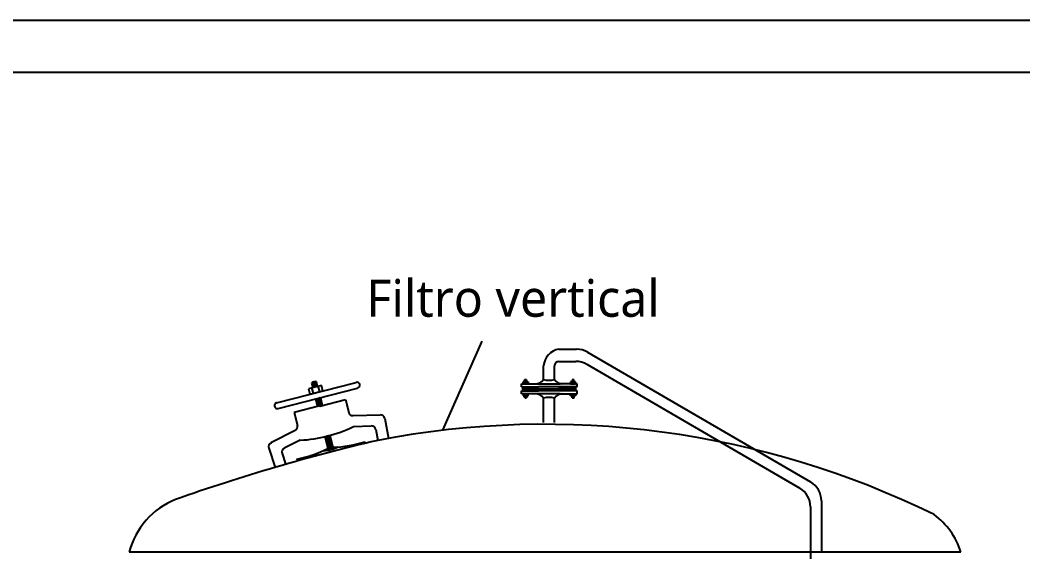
# Model space of a CAD drawing. Extents: x -30 to 1202, y 231 to 898.
# Drawn here: x 1189.957 to 1192.266, y 442.482 to 443.706 of the extents above; entities that cross this region are included whole.
import ezdxf

# ---------------------------------------------------------------- set-up
doc = ezdxf.new("R2010")
doc.units = 0
doc.header["$LTSCALE"] = 0.04
doc.layers.add('0.1', color=1, linetype='CONTINUOUS')
doc.layers.add('0.2', color=2, linetype='CONTINUOUS')
doc.styles.add('Amir', font='l_10646.ttf', dxfattribs={"height": 0.15})

msp = doc.modelspace()

# ---------------------------------------------------------------- linework, layer by layer
at = {"layer": '0.1'}
for p, q in [((1191.02, 442.9674), (1190.9298, 442.762)), ((1190.5474, 442.8255), (1190.7304, 442.8723)), ((1190.6508, 442.8654), (1190.6206, 442.8577)), ((1190.6278, 442.8708), (1190.6305, 442.8602)), ((1190.6418, 442.8631), (1190.6391, 442.8737)), ((1190.654, 442.8528), (1190.6508, 442.8654)), ((1191.115, 442.869), (1191.115, 442.8738)), ((1191.115, 442.8738), (1191.1265, 442.8738)), ((1191.1265, 442.869), (1191.115, 442.869)), ((1191.1178, 442.869), (1191.1178, 442.8738)), ((1191.1184, 442.8738), (1191.1184, 442.8778)), ((1191.1227, 442.8778), (1191.1227, 442.8738)), ((1191.1233, 442.869), (1191.1233, 442.8738)), ((1191.1265, 442.8738), (1191.1265, 442.869)), ((1191.2357, 442.8738), (1191.2243, 442.8738)), ((1191.2243, 442.8738), (1191.2243, 442.869)), ((1191.2243, 442.869), (1191.2357, 442.869)), ((1191.2274, 442.869), (1191.2274, 442.8738)), ((1191.228, 442.8778), (1191.228, 442.8738)), ((1191.2323, 442.8738), (1191.2323, 442.8778)), ((1191.2329, 442.869), (1191.2329, 442.8738)), ((1191.2357, 442.869), (1191.2357, 442.8738)), ((1190.5508, 442.8123), (1190.7338, 442.859)), ((1190.6206, 442.8577), (1190.6238, 442.845)), ((1190.6238, 442.845), (1190.654, 442.8528)), ((1190.6321, 442.8472), (1190.6289, 442.8598)), ((1190.6466, 442.8509), (1190.6433, 442.8635)), ((1191.115, 442.8458), (1191.115, 442.841)), ((1191.1265, 442.8458), (1191.115, 442.8458)), ((1191.1178, 442.8458), (1191.1178, 442.841)), ((1191.1233, 442.8458), (1191.1233, 442.841)), ((1191.1265, 442.841), (1191.1265, 442.8458)), ((1191.2243, 442.841), (1191.2243, 442.8458)), ((1191.2243, 442.8458), (1191.2357, 442.8458)), ((1191.2274, 442.8458), (1191.2274, 442.841)), ((1191.2329, 442.8458), (1191.2329, 442.841)), ((1191.2357, 442.8458), (1191.2357, 442.841)), ((1191.115, 442.841), (1191.1265, 442.841)), ((1191.1188, 442.837), (1191.1188, 442.841)), ((1191.1231, 442.841), (1191.1231, 442.837)), ((1191.2357, 442.841), (1191.2243, 442.841)), ((1191.228, 442.837), (1191.228, 442.841)), ((1191.2323, 442.841), (1191.2323, 442.837))]:
    msp.add_line(p, q, dxfattribs=at)
for centre, radius, start, end in [((1190.6366, 442.8601), 0.0138, 79.415, 129.2637), ((1190.6174, 442.8993), 0.0336, 289.5498, 305.2971), ((1190.6178, 442.8977), 0.0336, 289.5498, 310.221), ((1190.6182, 442.896), 0.0336, 289.5498, 310.221), ((1190.6187, 442.8941), 0.0336, 289.5498, 310.221), ((1190.6192, 442.8924), 0.0336, 289.5498, 310.221), ((1190.6195, 442.8909), 0.0336, 300.0559, 310.221), ((1190.7321, 442.8657), 0.00684, 284.3394, 104.3394), ((1191.1206, 442.8732), 0.00507, 65.0757, 114.9243), ((1191.1238, 442.8883), 0.0124, 244.1183, 264.7896), ((1191.1238, 442.8876), 0.0124, 244.1183, 264.7896), ((1191.1238, 442.8869), 0.0124, 244.1183, 264.7896), ((1191.1238, 442.8862), 0.0124, 244.1183, 264.7896), ((1191.1238, 442.8857), 0.0124, 244.1183, 254.2835), ((1191.1238, 442.8889), 0.0124, 249.0423, 264.7896), ((1191.2302, 442.8732), 0.00507, 65.0757, 114.9243), ((1191.2269, 442.8889), 0.0124, 275.2104, 290.9577), ((1191.2269, 442.8883), 0.0124, 275.2104, 295.8817), ((1191.2269, 442.8876), 0.0124, 275.2104, 295.8817), ((1191.2269, 442.8869), 0.0124, 275.2104, 295.8817), ((1191.2269, 442.8862), 0.0124, 275.2104, 295.8817), ((1191.2269, 442.8857), 0.0124, 285.7165, 295.8817), ((1190.5491, 442.8189), 0.00684, 104.3394, 284.3394), ((1190.6264, 442.8633), 0.0336, 289.5498, 310.221), ((1190.6269, 442.8615), 0.0336, 289.5498, 310.221), ((1190.6273, 442.8596), 0.0336, 289.5498, 310.221), ((1190.6278, 442.8579), 0.0336, 289.5498, 310.221), ((1190.6282, 442.8562), 0.0336, 289.5498, 310.221), ((1190.6286, 442.8544), 0.0336, 289.5498, 310.221), ((1190.6291, 442.8525), 0.0336, 289.5498, 310.221), ((1190.6295, 442.8508), 0.0336, 289.5498, 310.221), ((1190.6299, 442.8492), 0.0336, 289.5498, 310.221), ((1190.6304, 442.8474), 0.0336, 297.1783, 310.221), ((1190.6308, 442.8455), 0.0336, 307.8708, 310.221), ((1191.1177, 442.8285), 0.0124, 64.1183, 84.7896), ((1191.1177, 442.8279), 0.0124, 64.1183, 84.7896), ((1191.1177, 442.8272), 0.0124, 64.1183, 84.7896), ((1191.1177, 442.8265), 0.0124, 64.1183, 84.7896), ((1191.1177, 442.8259), 0.0124, 69.0423, 84.7896), ((1191.1209, 442.8416), 0.00507, 245.0757, 294.9243), ((1191.1177, 442.8291), 0.0124, 64.1183, 74.2835), ((1191.2269, 442.8285), 0.0124, 64.1183, 84.7896), ((1191.2269, 442.8279), 0.0124, 64.1183, 84.7896), ((1191.2269, 442.8272), 0.0124, 64.1183, 84.7896), ((1191.2269, 442.8265), 0.0124, 64.1183, 84.7896), ((1191.2269, 442.8259), 0.0124, 69.0423, 84.7896), ((1191.2302, 442.8416), 0.00507, 245.0757, 294.9243), ((1191.2269, 442.8291), 0.0124, 64.1183, 74.2835), ((1190.6476, 442.7778), 0.0336, 289.5498, 303.7347), ((1190.6481, 442.7761), 0.0336, 289.5498, 310.221), ((1190.6486, 442.7742), 0.0336, 289.5498, 310.221), ((1190.649, 442.7725), 0.0336, 289.5498, 310.221), ((1190.6494, 442.7708), 0.0336, 289.5498, 310.221), ((1190.6498, 442.7691), 0.0336, 289.5498, 310.221), ((1190.6503, 442.7672), 0.0336, 289.5498, 310.221), ((1190.6507, 442.7655), 0.0336, 289.5498, 310.221), ((1190.6511, 442.7638), 0.0336, 289.5498, 310.221), ((1190.6516, 442.7621), 0.0336, 289.5498, 310.221), ((1190.652, 442.7602), 0.0336, 289.5498, 310.221), ((1190.6525, 442.7585), 0.0336, 289.5498, 310.221), ((1190.6528, 442.7568), 0.0336, 289.5498, 310.221), ((1190.6533, 442.7551), 0.0336, 289.5498, 310.221), ((1190.6538, 442.7532), 0.0336, 289.5498, 310.221), ((1190.6542, 442.7515), 0.0336, 292.7421, 310.221)]:
    msp.add_arc(centre, radius, start, end, dxfattribs=at)
at = {"layer": '0.2'}
for p, q in [((1186.1202, 443.7059), (1195.9444, 443.7059)), ((1186.3202, 443.5859), (1195.7444, 443.5859)), ((1191.1976, 442.9487), (1191.2382, 442.9487)), ((1191.2633, 442.9419), (1191.7771, 442.6432)), ((1191.1621, 442.8789), (1191.1621, 442.9105)), ((1191.1871, 442.8786), (1191.1871, 442.9105)), ((1191.1971, 442.9205), (1191.2369, 442.9205)), ((1191.262, 442.9138), (1191.7521, 442.6288)), ((1191.1114, 442.8618), (1191.1114, 442.869)), ((1191.1114, 442.869), (1191.2002, 442.869)), ((1191.2393, 442.869), (1191.2002, 442.869)), ((1191.2393, 442.8618), (1191.2393, 442.869)), ((1191.1114, 442.8618), (1191.1505, 442.8618)), ((1191.1114, 442.8458), (1191.1114, 442.8529)), ((1191.1114, 442.8529), (1191.1509, 442.8529)), ((1191.2003, 442.8458), (1191.1114, 442.8458)), ((1191.1145, 442.8529), (1191.1145, 442.8618)), ((1191.1145, 442.8574), (1191.1963, 442.8574)), ((1191.2393, 442.8618), (1191.1505, 442.8618)), ((1191.2393, 442.8529), (1191.1509, 442.8529)), ((1191.1621, 442.8574), (1191.1871, 442.8574)), ((1191.2362, 442.8574), (1191.1963, 442.8574)), ((1191.2003, 442.8458), (1191.2393, 442.8458)), ((1191.2362, 442.8529), (1191.2362, 442.8618)), ((1191.2393, 442.8458), (1191.2393, 442.8529)), ((1190.637, 442.8343), (1190.6414, 442.8164)), ((1190.6468, 442.8178), (1190.7059, 442.8329)), ((1190.6482, 442.8372), (1190.6527, 442.8193)), ((1190.7059, 442.8329), (1190.7135, 442.8033)), ((1191.1621, 442.7799), (1191.1621, 442.8359)), ((1191.1871, 442.7799), (1191.1871, 442.8362)), ((1190.6471, 442.8179), (1190.588, 442.8028)), ((1190.588, 442.8028), (1190.5956, 442.7731)), ((1190.7235, 442.7958), (1190.7862, 442.7975)), ((1190.7242, 442.7708), (1190.7655, 442.7719)), ((1190.7963, 442.7893), (1190.8048, 442.7433)), ((1190.5904, 442.7618), (1190.5345, 442.7332)), ((1190.6697, 442.7509), (1190.6766, 442.7231)), ((1190.7756, 442.7637), (1190.7802, 442.7387)), ((1190.6018, 442.7395), (1190.565, 442.7207)), ((1190.6584, 442.7481), (1190.6653, 442.7203)), ((1190.751, 442.7358), (1190.7516, 442.7328)), ((1190.5296, 442.7212), (1190.5443, 442.6767)), ((1190.56, 442.7086), (1190.568, 442.6845)), ((1190.594, 442.6956), (1190.5948, 442.6927)), ((1191.802, 442.5999), (1191.802, 442.4821)), ((1191.777, 442.5856), (1191.777, 442.4821)), ((1190.2082, 442.4821), (1192.1232, 442.4821)), ((1191.777, 442.4821), (1191.777, 442.437))]:
    msp.add_line(p, q, dxfattribs=at)
for centre, radius, start, end in [((1191.2052, 442.906), 0.0434, 100.0993, 173.9893), ((1191.2382, 442.8987), 0.05, 59.8239, 90), ((1191.1971, 442.9105), 0.01, 90, 180), ((1191.2369, 442.8705), 0.05, 59.8239, 90), ((1191.1428, 442.8929), 0.024, 269.8139, 324.1046), ((1191.1751, 442.9212), 0.0442, 252.9181, 285.7633), ((1191.2069, 442.8941), 0.0252, 218.0485, 269.5201), ((1191.1428, 442.8219), 0.024, 35.8954, 90.1861), ((1191.2069, 442.8207), 0.0252, 90.4799, 141.9515), ((1191.1751, 442.7936), 0.0442, 74.2367, 107.0819), ((1190.7232, 442.8058), 0.01, 194.3394, 271.6235), ((1190.7865, 442.7875), 0.01, 10.3953, 91.6235), ((1190.5859, 442.7707), 0.01, 297.0553, 14.3394), ((1190.7658, 442.7619), 0.01, 10.3953, 91.6235), ((1191.1664, 440.7451), 2.0307, 63.847, 100.9641), ((1190.596, 442.9815), 0.2421, 271.3604, 286.5288), ((1190.6131, 442.9859), 0.2421, 282.1499, 297.3183), ((1191.8008, 438.3811), 4.4756, 103.1813, 109.3981), ((1190.5391, 442.7243), 0.01, 117.0553, 198.2834), ((1190.6717, 442.9772), 0.2541, 271.093, 288.1722), ((1190.5695, 442.7118), 0.01, 117.0553, 198.2834), ((1190.5476, 442.9455), 0.2541, 280.5065, 297.5857), ((1190.6568, 442.7813), 0.0658, 268.9798, 298.8856), ((1190.6628, 442.7546), 0.0364, 267.6519, 300.7082), ((1190.6628, 442.7546), 0.0344, 274.238, 293.6616), ((1191.752, 442.5999), 0.05, 0, 59.8239), ((1191.727, 442.5856), 0.05, 0, 59.8239), ((1190.3817, 442.4363), 0.1795, 112.067, 165.2038), ((1191.9626, 442.4317), 0.1683, 17.4225, 54.0287)]:
    msp.add_arc(centre, radius, start, end, dxfattribs=at)

# ---------------------------------------------------------------- texts
at = {"layer": '0.1', "insert": (1190.7541, 443.1086), "char_height": 0.085393, "width": 0.7455, "attachment_point": 1, "style": 'Amir'}
msp.add_mtext('Filtro vertical', dxfattribs=at)

doc.saveas('drawing.dxf')
